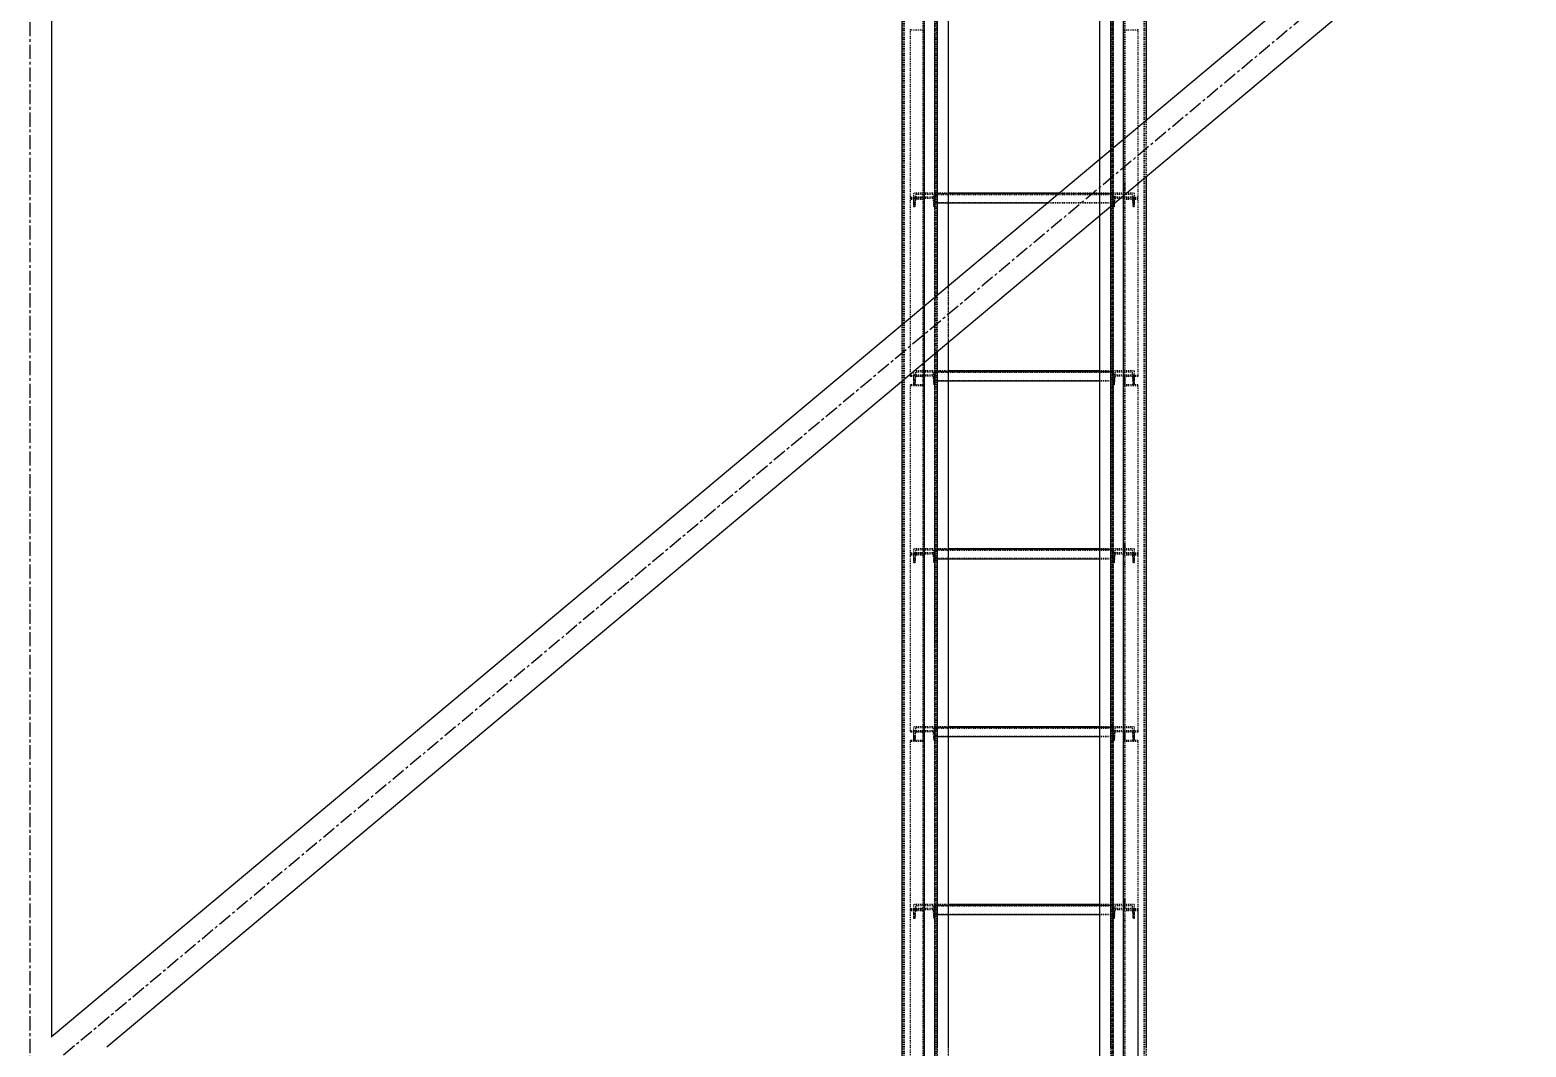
# Model space of a CAD drawing. Header units: millimetres. Extents: x 5143 to 30813, y 232 to 21408.
# Drawn here: x 10096 to 10937, y 9291 to 9862 of the extents above; entities that cross this region are included whole.
import ezdxf

# ---------------------------------------------------------------- set-up
doc = ezdxf.new("R2010")
doc.units = ezdxf.units.MM
doc.header["$LTSCALE"] = 0.25
for name, pattern in [('CENTER', [50.8, 31.75, -6.35, 6.35, -6.35]), ('XKITLINE00', [0]), ('XKITLINE02', [4, 2, -2]), ('XKITLINE03', [6, 3, -1, 1, -1])]:
    doc.linetypes.add(name, pattern=pattern)

msp = doc.modelspace()

# ---------------------------------------------------------------- linework, layer by layer
at = {"color": 1, "linetype": 'XKITLINE03'}
for p, q in [((10599, 9172.74), (10599, 10826.21)), ((10710.99, 9172.74), (10711, 10826.21)), ((10605, 9180.27), (10605, 10820.27)), ((10705, 10820.27), (10705, 9180.27)), ((10599.01, 9862.23), (10599.01, 9767.6)), ((10710.99, 9767.6), (10710.99, 9862.23)), ((10605.02, 9770.59), (10605.02, 9768.32)), ((10705, 9768.32), (10705, 9770.59)), ((10599.01, 9767.6), (10599.01, 9668.08)), ((10605.02, 9770.35), (10705, 9770.35)), ((10710.99, 9668.08), (10710.99, 9767.6)), ((10605.02, 9670.61), (10605.02, 9668.34)), ((10605.02, 9670.37), (10705, 9670.37)), ((10705, 9668.34), (10705, 9670.61)), ((10599.01, 9662.27), (10599.01, 9567.64)), ((10710.99, 9567.64), (10710.99, 9662.27)), ((10605.02, 9570.63), (10605.02, 9568.36)), ((10605.02, 9570.39), (10705, 9570.39)), ((10705, 9568.36), (10705, 9570.63)), ((10599.01, 9567.64), (10599.01, 9468.12)), ((10710.99, 9468.12), (10710.99, 9567.64)), ((10605.02, 9470.65), (10605.02, 9468.38)), ((10605.02, 9470.41), (10705, 9470.41)), ((10705, 9468.38), (10705, 9470.65)), ((10599.01, 9462.31), (10599.01, 9367.68)), ((10710.99, 9367.68), (10710.99, 9462.31)), ((10599.01, 9367.68), (10599.01, 9268.16)), ((10605.02, 9370.67), (10605.02, 9368.4)), ((10605.02, 9370.43), (10705, 9370.43)), ((10705, 9368.4), (10705, 9370.67)), ((10710.99, 9268.16), (10710.99, 9367.68))]:
    msp.add_line(p, q, dxfattribs=at)
at = {"color": 3, "linetype": 'XKITLINE02'}
for p, q in [((10586.3, 10820.27), (10586.3, 9201.84)), ((10587.15, 10820.27), (10587.15, 9176.54)), ((10587.68, 10820.27), (10587.68, 9176.28)), ((10604.92, 10820.27), (10604.92, 9176.28)), ((10605, 10820.27), (10605, 9179.87)), ((10605.45, 10820.27), (10605.45, 9176.54)), ((10605.85, 10820.25), (10605.85, 9179.9)), ((10697.5, 10819.89), (10697.5, 9180.26)), ((10703.7, 10820.27), (10703.69, 9240.34)), ((10704.55, 10820.27), (10704.54, 9176.54)), ((10705.08, 10820.27), (10705.07, 9176.28)), ((10722.31, 10820.27), (10722.31, 9176.28)), ((10722.85, 10820.27), (10722.84, 9176.54)), ((10612.5, 10782.48), (10612.5, 9180.26)), ((10704.15, 10749.1), (10704.15, 9179.9)), ((10705, 10749.1), (10705, 9179.87)), ((10598.21, 9868.16), (10598.21, 9768.19)), ((10599.01, 9868.16), (10599.01, 9862.23)), ((10599.01, 9868.16), (10599.01, 9767.6)), ((10710.99, 9868.16), (10710.99, 9767.6)), ((10711.79, 9868.16), (10711.79, 9770.48)), ((10591.01, 9862.82), (10591.01, 9862.23)), ((10591.01, 9862.82), (10591.01, 9767.6)), ((10599.01, 9862.23), (10591.01, 9862.23)), ((10710.99, 9862.23), (10710.99, 9769.81)), ((10718.99, 9862.23), (10710.99, 9862.23)), ((10718.99, 9862.82), (10718.99, 9767.6)), ((10723.69, 9811.39), (10723.69, 9779.71)), ((10697.5, 9789.45), (10697.5, 9757.77)), ((10703.69, 9794.64), (10703.69, 9762.96)), ((10593.02, 9770.59), (10593.02, 9765.09)), ((10605.02, 9770.59), (10593.02, 9770.59)), ((10593.02, 9770.59), (10593.02, 9768.32)), ((10599.01, 9773.53), (10598.21, 9773.53)), ((10605.02, 9770.59), (10605.02, 9764.85)), ((10612.5, 9770.59), (10605.02, 9770.59)), ((10605.02, 9770.59), (10605.02, 9765.09)), ((10605.02, 9770.59), (10605.02, 9768.32)), ((10705, 9770.59), (10674.97, 9770.59)), ((10705, 9770.59), (10705, 9764.85)), ((10705, 9770.59), (10705, 9768.32)), ((10705, 9770.59), (10705, 9765.09)), ((10717, 9770.59), (10705, 9770.59)), ((10711.79, 9773.53), (10710.99, 9773.53)), ((10711.79, 9776.91), (10711.79, 9768.19)), ((10717, 9770.59), (10717, 9768.32)), ((10717, 9770.59), (10717, 9765.09)), ((10598.21, 9768.19), (10591.01, 9768.19)), ((10599.01, 9767.6), (10591.01, 9767.6)), ((10591.01, 9767.6), (10591.01, 9767.03)), ((10599.01, 9767.6), (10591.01, 9767.6)), ((10591.01, 9767.6), (10591.01, 9667.51)), ((10598.21, 9767.03), (10591.01, 9767.03)), ((10593.02, 9768.32), (10593.02, 9762.82)), ((10605.02, 9768.32), (10593.02, 9768.32)), ((10593.7, 9765.09), (10593.02, 9765.09)), ((10593.02, 9765.09), (10593.02, 9762.82)), ((10593.7, 9762.82), (10593.02, 9762.82)), ((10594.08, 9769.89), (10593.7, 9765.09)), ((10594.08, 9767.62), (10593.7, 9762.82)), ((10593.7, 9765.09), (10593.7, 9762.82)), ((10603.95, 9769.89), (10594.08, 9769.89)), ((10594.08, 9769.89), (10594.08, 9767.62)), ((10603.95, 9767.62), (10594.08, 9767.62)), ((10598.21, 9767.03), (10598.21, 9761.9)), ((10598.21, 9767.03), (10598.21, 9662.39)), ((10599.01, 9767.6), (10599.01, 9761.9)), ((10599.01, 9767.6), (10599.01, 9662.39)), ((10603.95, 9769.89), (10604.34, 9765.09)), ((10603.95, 9769.89), (10603.95, 9767.62)), ((10603.95, 9767.62), (10604.34, 9762.82)), ((10605.02, 9765.09), (10604.34, 9765.09)), ((10604.34, 9765.09), (10604.34, 9762.82)), ((10605.02, 9762.82), (10604.34, 9762.82)), ((10612.5, 9770.35), (10605.02, 9770.35)), ((10705, 9769.87), (10605.02, 9769.87)), ((10705, 9769.67), (10605.02, 9769.67)), ((10605.02, 9768.32), (10605.02, 9762.82)), ((10705, 9765.09), (10605.02, 9765.09)), ((10605.02, 9765.09), (10605.02, 9762.82)), ((10705, 9765.08), (10605.02, 9765.08)), ((10705, 9764.86), (10605.02, 9764.86)), ((10612.5, 9764.85), (10605.02, 9764.85)), ((10705, 9764.85), (10668.11, 9764.85)), ((10705, 9770.35), (10674.68, 9770.35)), ((10705, 9768.32), (10705, 9762.82)), ((10717, 9768.32), (10705, 9768.32)), ((10705, 9765.09), (10705, 9762.82)), ((10705.68, 9765.09), (10705, 9765.09)), ((10705.68, 9762.82), (10705, 9762.82)), ((10706.06, 9769.89), (10705.68, 9765.09)), ((10706.06, 9767.62), (10705.68, 9762.82)), ((10705.68, 9765.09), (10705.68, 9762.82)), ((10706.06, 9769.89), (10706.06, 9767.62)), ((10715.93, 9769.89), (10706.06, 9769.89)), ((10715.93, 9767.62), (10706.06, 9767.62)), ((10710.99, 9767.6), (10710.99, 9662.39)), ((10718.99, 9767.6), (10710.99, 9767.6)), ((10718.99, 9767.6), (10710.99, 9767.6)), ((10718.99, 9768.19), (10711.79, 9768.19)), ((10711.79, 9767.03), (10711.79, 9662.39)), ((10718.99, 9767.03), (10711.79, 9767.03)), ((10715.93, 9769.89), (10715.93, 9767.62)), ((10715.93, 9769.89), (10716.32, 9765.09)), ((10715.93, 9767.62), (10716.32, 9762.82)), ((10716.32, 9765.09), (10716.32, 9762.82)), ((10717, 9765.09), (10716.32, 9765.09)), ((10717, 9762.82), (10716.32, 9762.82)), ((10717, 9768.32), (10717, 9762.82)), ((10717, 9765.09), (10717, 9762.82)), ((10718.99, 9767.6), (10718.99, 9667.51)), ((10599.01, 9761.9), (10598.21, 9761.9)), ((10711.79, 9761.9), (10710.99, 9761.9)), ((10606.3, 9713.09), (10606.3, 9681.41)), ((10612.5, 9718.28), (10612.5, 9686.6)), ((10586.3, 9696.34), (10586.3, 9664.67)), ((10593.02, 9670.61), (10593.02, 9665.11)), ((10605.02, 9670.61), (10593.02, 9670.61)), ((10593.02, 9670.61), (10593.02, 9668.34)), ((10594.08, 9669.91), (10593.7, 9665.11)), ((10603.95, 9669.91), (10594.08, 9669.91)), ((10594.08, 9669.91), (10594.08, 9667.64)), ((10603.95, 9669.91), (10604.34, 9665.11)), ((10603.95, 9669.91), (10603.95, 9667.64)), ((10605.02, 9670.61), (10605.02, 9664.87)), ((10612.5, 9670.61), (10605.02, 9670.61)), ((10605.02, 9670.61), (10605.02, 9665.11)), ((10605.02, 9670.61), (10605.02, 9668.34)), ((10612.5, 9670.37), (10605.02, 9670.37)), ((10705, 9669.89), (10605.02, 9669.89)), ((10705, 9669.69), (10605.02, 9669.69)), ((10705, 9670.61), (10697.5, 9670.61)), ((10705, 9670.37), (10697.5, 9670.37)), ((10705, 9670.61), (10705, 9668.34)), ((10705, 9670.61), (10705, 9665.11)), ((10717, 9670.61), (10705, 9670.61)), ((10705, 9670.61), (10705, 9664.87)), ((10706.06, 9669.91), (10705.68, 9665.11)), ((10706.06, 9669.91), (10706.06, 9667.64)), ((10715.93, 9669.91), (10706.06, 9669.91)), ((10715.93, 9669.91), (10715.93, 9667.64)), ((10715.93, 9669.91), (10716.32, 9665.11)), ((10717, 9670.61), (10717, 9668.34)), ((10717, 9670.61), (10717, 9665.11)), ((10599.01, 9668.08), (10591.01, 9668.08)), ((10598.21, 9667.51), (10591.01, 9667.51)), ((10598.21, 9662.86), (10591.01, 9662.86)), ((10591.01, 9662.86), (10591.01, 9662.27)), ((10591.01, 9662.86), (10591.01, 9567.64)), ((10599.01, 9662.27), (10591.01, 9662.27)), ((10593.02, 9668.34), (10593.02, 9662.84)), ((10605.02, 9668.34), (10593.02, 9668.34)), ((10593.7, 9665.11), (10593.02, 9665.11)), ((10593.02, 9665.11), (10593.02, 9662.84)), ((10593.7, 9662.84), (10593.02, 9662.84)), ((10594.08, 9667.64), (10593.7, 9662.84)), ((10593.7, 9665.11), (10593.7, 9662.84)), ((10603.95, 9667.64), (10594.08, 9667.64)), ((10599.01, 9668.2), (10598.21, 9668.2)), ((10598.21, 9668.2), (10598.21, 9662.86)), ((10598.21, 9668.2), (10598.21, 9568.23)), ((10599.01, 9662.39), (10598.21, 9662.39)), ((10599.01, 9668.2), (10599.01, 9662.27)), ((10599.01, 9668.2), (10599.01, 9567.64)), ((10603.95, 9667.64), (10604.34, 9662.84)), ((10605.02, 9665.11), (10604.34, 9665.11)), ((10604.34, 9665.11), (10604.34, 9662.84)), ((10605.02, 9662.84), (10604.34, 9662.84)), ((10605.02, 9668.34), (10605.02, 9662.84)), ((10705, 9665.11), (10605.02, 9665.11)), ((10605.02, 9665.11), (10605.02, 9662.84)), ((10705, 9665.1), (10605.02, 9665.1)), ((10705, 9664.88), (10605.02, 9664.88)), ((10612.5, 9664.87), (10605.02, 9664.87)), ((10705, 9664.87), (10697.5, 9664.87)), ((10705, 9668.34), (10705, 9662.84)), ((10717, 9668.34), (10705, 9668.34)), ((10705, 9665.11), (10705, 9662.84)), ((10705.68, 9665.11), (10705, 9665.11)), ((10705.68, 9662.84), (10705, 9662.84)), ((10706.06, 9667.64), (10705.68, 9662.84)), ((10705.68, 9665.11), (10705.68, 9662.84)), ((10715.93, 9667.64), (10706.06, 9667.64)), ((10710.99, 9668.2), (10710.99, 9568.36)), ((10711.79, 9668.2), (10710.99, 9668.2)), ((10710.99, 9668.08), (10710.99, 9662.39)), ((10718.99, 9668.08), (10710.99, 9668.08)), ((10711.79, 9662.39), (10710.99, 9662.39)), ((10718.99, 9662.27), (10710.99, 9662.27)), ((10711.79, 9668.2), (10711.79, 9568.23)), ((10711.79, 9667.51), (10711.79, 9662.39)), ((10718.99, 9667.51), (10711.79, 9667.51)), ((10718.99, 9662.86), (10711.79, 9662.86)), ((10715.93, 9667.64), (10716.32, 9662.84)), ((10716.32, 9665.11), (10716.32, 9662.84)), ((10717, 9665.11), (10716.32, 9665.11)), ((10717, 9662.84), (10716.32, 9662.84)), ((10717, 9668.34), (10717, 9662.84)), ((10717, 9665.11), (10717, 9662.84)), ((10718.99, 9668.08), (10718.99, 9667.51)), ((10718.99, 9662.86), (10718.99, 9567.64)), ((10593.02, 9570.63), (10593.02, 9565.13)), ((10605.02, 9570.63), (10593.02, 9570.63)), ((10593.02, 9570.63), (10593.02, 9568.36)), ((10594.08, 9569.93), (10593.7, 9565.13)), ((10603.95, 9569.93), (10594.08, 9569.93)), ((10594.08, 9569.93), (10594.08, 9567.66)), ((10599.01, 9573.57), (10598.21, 9573.57)), ((10603.95, 9569.93), (10604.34, 9565.13)), ((10603.95, 9569.93), (10603.95, 9567.66)), ((10605.02, 9570.63), (10605.02, 9564.89)), ((10612.5, 9570.63), (10605.02, 9570.63)), ((10605.02, 9570.63), (10605.02, 9565.13)), ((10605.02, 9570.63), (10605.02, 9568.36)), ((10612.5, 9570.39), (10605.02, 9570.39)), ((10705, 9569.91), (10605.02, 9569.91)), ((10705, 9569.71), (10605.02, 9569.71)), ((10705, 9570.63), (10697.5, 9570.63)), ((10705, 9570.39), (10697.5, 9570.39)), ((10705, 9570.63), (10705, 9568.36)), ((10705, 9570.63), (10705, 9565.13)), ((10717, 9570.63), (10705, 9570.63)), ((10705, 9570.63), (10705, 9564.89)), ((10706.06, 9569.93), (10705.68, 9565.13)), ((10706.06, 9569.93), (10706.06, 9567.66)), ((10715.93, 9569.93), (10706.06, 9569.93)), ((10710.99, 9573.57), (10710.99, 9567.64)), ((10711.79, 9573.57), (10710.99, 9573.57)), ((10711.79, 9573.57), (10711.79, 9568.23)), ((10715.93, 9569.93), (10715.93, 9567.66)), ((10715.93, 9569.93), (10716.32, 9565.13)), ((10717, 9570.63), (10717, 9568.36)), ((10717, 9570.63), (10717, 9565.13)), ((10598.21, 9568.23), (10591.01, 9568.23)), ((10591.01, 9567.64), (10591.01, 9567.07)), ((10599.01, 9567.64), (10591.01, 9567.64)), ((10591.01, 9567.64), (10591.01, 9467.55)), ((10599.01, 9567.64), (10591.01, 9567.64)), ((10598.21, 9567.07), (10591.01, 9567.07)), ((10593.02, 9568.36), (10593.02, 9562.86)), ((10605.02, 9568.36), (10593.02, 9568.36)), ((10593.7, 9565.13), (10593.02, 9565.13)), ((10593.02, 9565.13), (10593.02, 9562.86)), ((10593.7, 9562.86), (10593.02, 9562.86)), ((10594.08, 9567.66), (10593.7, 9562.86)), ((10593.7, 9565.13), (10593.7, 9562.86)), ((10603.95, 9567.66), (10594.08, 9567.66)), ((10598.21, 9567.07), (10598.21, 9561.94)), ((10598.21, 9567.07), (10598.21, 9462.43)), ((10599.01, 9561.94), (10598.21, 9561.94)), ((10599.01, 9567.64), (10599.01, 9561.94)), ((10599.01, 9567.64), (10599.01, 9462.43)), ((10603.95, 9567.66), (10604.34, 9562.86)), ((10605.02, 9565.13), (10604.34, 9565.13)), ((10604.34, 9565.13), (10604.34, 9562.86)), ((10605.02, 9562.86), (10604.34, 9562.86)), ((10605.02, 9568.36), (10605.02, 9562.86)), ((10705, 9565.13), (10605.02, 9565.13)), ((10605.02, 9565.13), (10605.02, 9562.86)), ((10705, 9565.12), (10605.02, 9565.12)), ((10705, 9564.9), (10605.02, 9564.9)), ((10612.5, 9564.89), (10605.02, 9564.89)), ((10705, 9564.89), (10697.5, 9564.89)), ((10705, 9568.36), (10705, 9562.86)), ((10717, 9568.36), (10705, 9568.36)), ((10705, 9565.13), (10705, 9562.86)), ((10705.68, 9565.13), (10705, 9565.13)), ((10705.68, 9562.86), (10705, 9562.86)), ((10706.06, 9567.66), (10705.68, 9562.86)), ((10705.68, 9565.13), (10705.68, 9562.86)), ((10715.93, 9567.66), (10706.06, 9567.66)), ((10710.99, 9567.64), (10710.99, 9462.43)), ((10718.99, 9567.64), (10710.99, 9567.64)), ((10718.99, 9567.64), (10710.99, 9567.64)), ((10711.79, 9561.94), (10710.99, 9561.94)), ((10718.99, 9568.23), (10711.79, 9568.23)), ((10711.79, 9567.07), (10711.79, 9462.43)), ((10718.99, 9567.07), (10711.79, 9567.07)), ((10715.93, 9567.66), (10716.32, 9562.86)), ((10716.32, 9565.13), (10716.32, 9562.86)), ((10717, 9565.13), (10716.32, 9565.13)), ((10717, 9562.86), (10716.32, 9562.86)), ((10717, 9568.36), (10717, 9562.86)), ((10717, 9565.13), (10717, 9562.86)), ((10718.99, 9568.23), (10718.99, 9567.64)), ((10718.99, 9567.64), (10718.99, 9467.55)), ((10599.01, 9468.12), (10591.01, 9468.12)), ((10593.02, 9470.65), (10593.02, 9465.15)), ((10605.02, 9470.65), (10593.02, 9470.65)), ((10593.02, 9470.65), (10593.02, 9468.38)), ((10593.02, 9468.38), (10593.02, 9462.88)), ((10605.02, 9468.38), (10593.02, 9468.38)), ((10594.08, 9469.95), (10593.7, 9465.15)), ((10603.95, 9469.95), (10594.08, 9469.95)), ((10594.08, 9469.95), (10594.08, 9467.68)), ((10599.01, 9468.25), (10598.21, 9468.25)), ((10598.21, 9468.25), (10598.21, 9462.9)), ((10598.21, 9468.25), (10598.21, 9368.27)), ((10599.01, 9468.25), (10599.01, 9462.31)), ((10599.01, 9468.25), (10599.01, 9367.68)), ((10603.95, 9469.95), (10604.34, 9465.15)), ((10603.95, 9469.95), (10603.95, 9467.68)), ((10605.02, 9470.65), (10605.02, 9465.15)), ((10605.02, 9470.65), (10605.02, 9468.38)), ((10605.02, 9470.65), (10605.02, 9464.91)), ((10612.5, 9470.65), (10605.02, 9470.65)), ((10612.5, 9470.41), (10605.02, 9470.41)), ((10705, 9469.93), (10605.02, 9469.93)), ((10705, 9469.73), (10605.02, 9469.73)), ((10605.02, 9468.38), (10605.02, 9462.88)), ((10705, 9470.65), (10697.5, 9470.65)), ((10705, 9470.41), (10697.5, 9470.41)), ((10705, 9470.65), (10705, 9468.38)), ((10705, 9470.65), (10705, 9465.15)), ((10717, 9470.65), (10705, 9470.65)), ((10705, 9470.65), (10705, 9464.91)), ((10705, 9468.38), (10705, 9462.88)), ((10717, 9468.38), (10705, 9468.38)), ((10706.06, 9469.95), (10705.68, 9465.15)), ((10706.06, 9469.95), (10706.06, 9467.68)), ((10715.93, 9469.95), (10706.06, 9469.95)), ((10710.99, 9468.25), (10710.99, 9368.4)), ((10711.79, 9468.25), (10710.99, 9468.25)), ((10710.99, 9468.12), (10710.99, 9462.43)), ((10718.99, 9468.12), (10710.99, 9468.12)), ((10711.79, 9468.25), (10711.79, 9368.27)), ((10715.93, 9469.95), (10715.93, 9467.68)), ((10715.93, 9469.95), (10716.32, 9465.15)), ((10717, 9470.65), (10717, 9468.38)), ((10717, 9470.65), (10717, 9465.15)), ((10717, 9468.38), (10717, 9462.88)), ((10718.99, 9468.12), (10718.99, 9467.55)), ((10598.21, 9467.55), (10591.01, 9467.55)), ((10598.21, 9462.9), (10591.01, 9462.9)), ((10591.01, 9462.9), (10591.01, 9462.31)), ((10591.01, 9462.9), (10591.01, 9367.68)), ((10599.01, 9462.31), (10591.01, 9462.31)), ((10593.7, 9465.15), (10593.02, 9465.15)), ((10593.02, 9465.15), (10593.02, 9462.88)), ((10593.7, 9462.88), (10593.02, 9462.88)), ((10594.08, 9467.68), (10593.7, 9462.88)), ((10593.7, 9465.15), (10593.7, 9462.88)), ((10603.95, 9467.68), (10594.08, 9467.68)), ((10599.01, 9462.43), (10598.21, 9462.43)), ((10603.95, 9467.68), (10604.34, 9462.88)), ((10605.02, 9465.15), (10604.34, 9465.15)), ((10604.34, 9465.15), (10604.34, 9462.88)), ((10605.02, 9462.88), (10604.34, 9462.88)), ((10605.02, 9465.15), (10605.02, 9462.88)), ((10705, 9465.15), (10605.02, 9465.15)), ((10705, 9465.14), (10605.02, 9465.14)), ((10705, 9464.92), (10605.02, 9464.92)), ((10612.5, 9464.91), (10605.02, 9464.91)), ((10705, 9464.91), (10697.5, 9464.91)), ((10705, 9465.15), (10705, 9462.88)), ((10705.68, 9465.15), (10705, 9465.15)), ((10705.68, 9462.88), (10705, 9462.88)), ((10706.06, 9467.68), (10705.68, 9462.88)), ((10705.68, 9465.15), (10705.68, 9462.88)), ((10715.93, 9467.68), (10706.06, 9467.68)), ((10711.79, 9462.43), (10710.99, 9462.43)), ((10718.99, 9462.31), (10710.99, 9462.31)), ((10711.79, 9467.55), (10711.79, 9462.43)), ((10718.99, 9467.55), (10711.79, 9467.55)), ((10718.99, 9462.9), (10711.79, 9462.9)), ((10715.93, 9467.68), (10716.32, 9462.88)), ((10716.32, 9465.15), (10716.32, 9462.88)), ((10717, 9465.15), (10716.32, 9465.15)), ((10717, 9462.88), (10716.32, 9462.88)), ((10717, 9465.15), (10717, 9462.88)), ((10718.99, 9462.9), (10718.99, 9367.68)), ((10598.21, 9368.27), (10591.01, 9368.27)), ((10599.01, 9367.68), (10591.01, 9367.68)), ((10591.01, 9367.68), (10591.01, 9367.11)), ((10599.01, 9367.68), (10591.01, 9367.68)), ((10591.01, 9367.68), (10591.01, 9267.59)), ((10598.21, 9367.11), (10591.01, 9367.11)), ((10593.02, 9370.67), (10593.02, 9365.17)), ((10605.02, 9370.67), (10593.02, 9370.67)), ((10593.02, 9370.67), (10593.02, 9368.4)), ((10593.02, 9368.4), (10593.02, 9362.9)), ((10605.02, 9368.4), (10593.02, 9368.4)), ((10594.08, 9369.97), (10593.7, 9365.17)), ((10594.08, 9367.7), (10593.7, 9362.9)), ((10603.95, 9369.97), (10594.08, 9369.97)), ((10594.08, 9369.97), (10594.08, 9367.7)), ((10603.95, 9367.7), (10594.08, 9367.7)), ((10599.01, 9373.61), (10598.21, 9373.61)), ((10598.21, 9367.11), (10598.21, 9361.99)), ((10598.21, 9367.11), (10598.21, 9262.47)), ((10599.01, 9367.68), (10599.01, 9361.99)), ((10599.01, 9367.68), (10599.01, 9262.47)), ((10603.95, 9369.97), (10604.34, 9365.17)), ((10603.95, 9369.97), (10603.95, 9367.7)), ((10603.95, 9367.7), (10604.34, 9362.9)), ((10605.02, 9370.67), (10605.02, 9365.17)), ((10605.02, 9370.67), (10605.02, 9368.4)), ((10605.02, 9370.67), (10605.02, 9364.93)), ((10612.5, 9370.67), (10605.02, 9370.67)), ((10612.5, 9370.43), (10605.02, 9370.43)), ((10705, 9369.95), (10605.02, 9369.95)), ((10705, 9369.75), (10605.02, 9369.75)), ((10605.02, 9368.4), (10605.02, 9362.9)), ((10705, 9370.67), (10697.5, 9370.67)), ((10705, 9370.43), (10697.5, 9370.43)), ((10705, 9370.67), (10705, 9368.4)), ((10705, 9370.67), (10705, 9365.17)), ((10717, 9370.67), (10705, 9370.67)), ((10705, 9370.67), (10705, 9364.93)), ((10705, 9368.4), (10705, 9362.9)), ((10717, 9368.4), (10705, 9368.4)), ((10706.06, 9369.97), (10705.68, 9365.17)), ((10706.06, 9367.7), (10705.68, 9362.9)), ((10706.06, 9369.97), (10706.06, 9367.7)), ((10715.93, 9369.97), (10706.06, 9369.97)), ((10715.93, 9367.7), (10706.06, 9367.7)), ((10710.99, 9373.61), (10710.99, 9367.68)), ((10711.79, 9373.61), (10710.99, 9373.61)), ((10718.99, 9367.68), (10710.99, 9367.68)), ((10710.99, 9367.68), (10710.99, 9262.47)), ((10718.99, 9367.68), (10710.99, 9367.68)), ((10711.79, 9373.61), (10711.79, 9368.27)), ((10718.99, 9368.27), (10711.79, 9368.27)), ((10711.79, 9367.11), (10711.79, 9262.47)), ((10718.99, 9367.11), (10711.79, 9367.11)), ((10715.93, 9369.97), (10715.93, 9367.7)), ((10715.93, 9369.97), (10716.32, 9365.17)), ((10715.93, 9367.7), (10716.32, 9362.9)), ((10717, 9370.67), (10717, 9368.4)), ((10717, 9370.67), (10717, 9365.17)), ((10717, 9368.4), (10717, 9362.9)), ((10718.99, 9368.27), (10718.99, 9367.68)), ((10718.99, 9367.68), (10718.99, 9267.59)), ((10718.99, 9367.11), (10718.99, 9267.59)), ((10593.7, 9365.17), (10593.02, 9365.17)), ((10593.02, 9365.17), (10593.02, 9362.9)), ((10593.7, 9362.9), (10593.02, 9362.9)), ((10593.7, 9365.17), (10593.7, 9362.9)), ((10599.01, 9361.99), (10598.21, 9361.99)), ((10605.02, 9365.17), (10604.34, 9365.17)), ((10604.34, 9365.17), (10604.34, 9362.9)), ((10605.02, 9362.9), (10604.34, 9362.9)), ((10605.02, 9365.17), (10605.02, 9362.9)), ((10705, 9365.17), (10605.02, 9365.17)), ((10705, 9365.16), (10605.02, 9365.16)), ((10705, 9364.94), (10605.02, 9364.94)), ((10612.5, 9364.93), (10605.02, 9364.93)), ((10705, 9364.93), (10697.5, 9364.93)), ((10705, 9365.17), (10705, 9362.9)), ((10705.68, 9365.17), (10705, 9365.17)), ((10705.68, 9362.9), (10705, 9362.9)), ((10705.68, 9365.17), (10705.68, 9362.9)), ((10711.79, 9361.99), (10710.99, 9361.99)), ((10716.32, 9365.17), (10716.32, 9362.9)), ((10717, 9365.17), (10716.32, 9365.17)), ((10717, 9362.9), (10716.32, 9362.9)), ((10717, 9365.17), (10717, 9362.9)), ((10586.3, 9290.57), (10586.3, 9249.97)), ((10606.3, 9290.57), (10606.3, 9214.23)), ((10612.5, 9290.57), (10612.5, 9218.07)), ((10697.5, 9290.57), (10697.5, 9244.17)), ((10723.69, 9290.57), (10723.69, 9227.97))]:
    msp.add_line(p, q, dxfattribs=at)
at = {"color": 8, "linetype": 'CENTER'}
for p in [(10096.38, 10730.27), (10929.55, 9967.92)]:
    msp.add_line(p, (10096.38, 9270.27), dxfattribs=at)
at = {"color": 8, "linetype": 'XKITLINE00'}
for p, q in [((10108.56, 10704.25), (10108.56, 9296.31)), ((10921.88, 9977.34), (10108.4, 9296.17)), ((10937.21, 9958.5), (10139.54, 9290.57))]:
    msp.add_line(p, q, dxfattribs=at)
at = {"color": 7, "linetype": 'XKITLINE00'}
for p, q in [((10586.3, 10304.22), (10586.3, 9696.34)), ((10606.3, 10287.48), (10606.3, 9713.09)), ((10612.5, 10282.29), (10612.5, 9718.28)), ((10697.5, 10211.11), (10697.5, 9789.45)), ((10703.69, 10205.92), (10703.69, 9794.64)), ((10723.69, 10189.18), (10723.69, 9811.39)), ((10723.69, 9779.71), (10723.69, 9290.57)), ((10674.97, 9770.59), (10612.5, 9770.59)), ((10674.68, 9770.35), (10612.5, 9770.35)), ((10668.11, 9764.85), (10612.5, 9764.85)), ((10703.69, 9762.96), (10703.69, 9290.57)), ((10697.5, 9757.77), (10697.5, 9290.57)), ((10612.5, 9686.6), (10612.5, 9290.57)), ((10606.3, 9681.41), (10606.3, 9290.57)), ((10697.5, 9670.61), (10612.5, 9670.61)), ((10697.5, 9670.37), (10612.5, 9670.37)), ((10586.3, 9664.67), (10586.3, 9290.57)), ((10697.5, 9664.87), (10612.5, 9664.87)), ((10697.5, 9570.63), (10612.5, 9570.63)), ((10697.5, 9570.39), (10612.5, 9570.39)), ((10697.5, 9564.89), (10612.5, 9564.89)), ((10697.5, 9470.65), (10612.5, 9470.65)), ((10697.5, 9470.41), (10612.5, 9470.41)), ((10697.5, 9464.91), (10612.5, 9464.91)), ((10697.5, 9370.67), (10612.5, 9370.67)), ((10697.5, 9370.43), (10612.5, 9370.43)), ((10697.5, 9364.93), (10612.5, 9364.93))]:
    msp.add_line(p, q, dxfattribs=at)
at = {"color": 1, "linetype": 'XKITLINE00'}
for centre in [(10599.01, 9862.23), (10710.99, 9862.23), (10605.02, 9770.59), (10705, 9770.59), (10599.01, 9767.6), (10599.01, 9767.6), (10605.02, 9770.35), (10605.02, 9768.32), (10705, 9770.35), (10705, 9768.32), (10710.99, 9767.6), (10710.99, 9767.6), (10605.02, 9670.61), (10605.02, 9670.37), (10705, 9670.61), (10705, 9670.37), (10599.01, 9668.08), (10599.01, 9662.27), (10605.02, 9668.34), (10705, 9668.34), (10710.99, 9668.08), (10710.99, 9662.27), (10605.02, 9570.63), (10605.02, 9570.39), (10705, 9570.63), (10705, 9570.39), (10599.01, 9567.64), (10599.01, 9567.64), (10605.02, 9568.36), (10705, 9568.36), (10710.99, 9567.64), (10710.99, 9567.64), (10599.01, 9468.12), (10605.02, 9470.65), (10605.02, 9470.41), (10605.02, 9468.38), (10705, 9470.65), (10705, 9470.41), (10705, 9468.38), (10710.99, 9468.12), (10599.01, 9462.31), (10710.99, 9462.31), (10599.01, 9367.68), (10599.01, 9367.68), (10605.02, 9370.67), (10605.02, 9370.43), (10605.02, 9368.4), (10705, 9370.67), (10705, 9370.43), (10705, 9368.4), (10710.99, 9367.68), (10710.99, 9367.68)]:
    msp.add_circle(centre, 0.05, dxfattribs=at)

doc.saveas('drawing.dxf')
